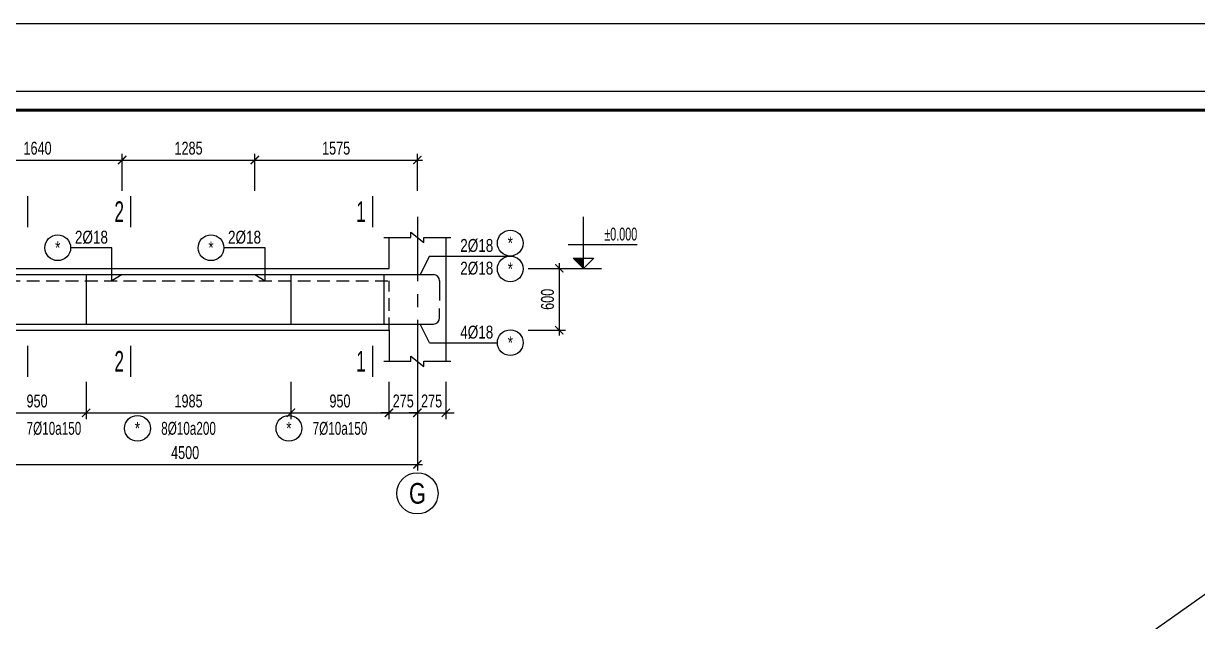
# Model space of a CAD drawing. Header units: millimetres. Extents: x -25284 to 100333, y 0 to 76881.
# Drawn here: x 31184 to 42559, y 71086 to 76881 of the extents above; entities that cross this region are included whole.
import ezdxf
from ezdxf.enums import TextEntityAlignment as Align

# ---------------------------------------------------------------- set-up
doc = ezdxf.new("R2010")
doc.units = ezdxf.units.MM
doc.header["$LTSCALE"] = 500
doc.header["$MEASUREMENT"] = 0
doc.linetypes.add('CENTER', pattern=[2, 1.25, -0.25, 0.25, -0.25])
doc.linetypes.add('HIDDEN', pattern=[0.375, 0.25, -0.125])
for name, color, linetype in [('CDC-KHUNGTEN', 7, 'Continuous'), ('CHI', 1, 'Continuous'), ('DIM', 1, 'Continuous'), ('KCS_AXIS', 5, 'CENTER'), ('KCS_BORDER', 3, 'Continuous'), ('KCS_CHI', 1, 'Continuous'), ('KCS_DIM', 1, 'Continuous'), ('KCS_HATCH', 201, 'Continuous'), ('KCS_HIDDEN', 8, 'HIDDEN'), ('KCS_STEEL', 4, 'Continuous'), ('KCS_TEXT', 2, 'Continuous'), ('KCS_TEXT_TK', 2, 'Continuous'), ('KCS_TEXT_TMC', 4, 'Continuous')]:
    doc.layers.add(name, color=color, linetype=linetype)
doc.layers.add('KCS_Plotter', color=11, linetype='Continuous', plot=False)
doc.styles.add('KCS_BIGTEXT', font='arial.ttf', dxfattribs={"width": 0.75})
doc.styles.add('KCS_SMTEXT', font='arial.ttf', dxfattribs={"width": 0.7})
doc.dimstyles.new('KCS_DIM50', dxfattribs={"dimscale": 50, "dimtxt": 2.5, "dimasz": 1.6, "dimexe": 1.2, "dimexo": 0, "dimgap": 1, "dimtad": 1, "dimdec": 0, "dimzin": 0, "dimdsep": 46, "dimtxsty": 'KCS_SMTEXT', "dimblk": 'ARCHTICK', "dimcen": 0, "dimdle": 1, "dimclrd": 256, "dimclre": 256, "dimclrt": 2, "dimadec": 0, "dimazin": 0, "dimtfac": 1, "dimtdec": 0, "dimtix": 1, "dimtmove": 2, "dimatfit": 3, "dimfxl": 1, "dimtolj": 1, "dimtzin": 0, "dimarcsym": 0})

# ---------------------------------------------------------------- blocks, each defined once
blk = doc.blocks.new('_ArchTick')
at = {"color": 0, "linetype": 'ByBlock', "const_width": 0.15}
blk.add_lwpolyline([(-0.5, -0.5), (0.5, 0.5)], dxfattribs=at)
blk = doc.blocks.new('*D8')
at = {"layer": 'Defpoints', "color": 0, "transparency": 16777216}
for p in [(30500, 73408), (35000, 73408), (35000, 72608)]:
    blk.add_point(p, dxfattribs=at)
at = {"layer": 'KCS_DIM', "lineweight": -2, "transparency": 16777216}
for p, q in [((30500, 73408), (30500, 72548)), ((35000, 73408), (35000, 72548)), ((30450, 72608), (35050, 72608))]:
    blk.add_line(p, q, dxfattribs=at)
at = {"layer": 'KCS_DIM', "lineweight": -2, "transparency": 16777216, "xscale": 80, "yscale": 80, "zscale": 80, "rotation": 180}
blk.add_blockref('_ArchTick', (30500, 72608), dxfattribs=at)
at = {"layer": 'KCS_DIM', "lineweight": -2, "transparency": 16777216, "xscale": 80, "yscale": 80, "zscale": 80}
blk.add_blockref('_ArchTick', (35000, 72608), dxfattribs=at)
at = {"layer": 'KCS_DIM', "color": 2, "transparency": 16777216, "insert": (32750, 72722), "char_height": 125, "attachment_point": 5, "style": 'KCS_SMTEXT'}
blk.add_mtext('\\A1;4500', dxfattribs=at)
blk = doc.blocks.new('*D21')
at = {"layer": 'Defpoints', "color": 0, "transparency": 16777216}
for p in [(34725, 73408), (35000, 73408), (35000, 73108)]:
    blk.add_point(p, dxfattribs=at)
at = {"layer": 'KCS_DIM', "lineweight": -2, "transparency": 16777216}
for p, q in [((34725, 73408), (34725, 73048)), ((35000, 73408), (35000, 73048)), ((34725, 73108), (34645, 73108)), ((34725, 73108), (35000, 73108)), ((35000, 73108), (35080, 73108))]:
    blk.add_line(p, q, dxfattribs=at)
at = {"layer": 'KCS_DIM', "lineweight": -2, "transparency": 16777216, "xscale": 80, "yscale": 80, "zscale": 80}
blk.add_blockref('_ArchTick', (34725, 73108), dxfattribs=at)
at = {"layer": 'KCS_DIM', "lineweight": -2, "transparency": 16777216, "xscale": 80, "yscale": 80, "zscale": 80, "rotation": 180}
blk.add_blockref('_ArchTick', (35000, 73108), dxfattribs=at)
at = {"layer": 'KCS_DIM', "color": 2, "transparency": 16777216, "insert": (34863, 73222), "char_height": 125, "attachment_point": 5, "style": 'KCS_SMTEXT'}
blk.add_mtext('\\A1;275', dxfattribs=at)
blk = doc.blocks.new('*D22')
at = {"layer": 'Defpoints', "color": 0, "transparency": 16777216}
for p in [(35000, 73408), (35275, 73408), (35275, 73108)]:
    blk.add_point(p, dxfattribs=at)
at = {"layer": 'KCS_DIM', "lineweight": -2, "transparency": 16777216}
for p, q in [((35000, 73408), (35000, 73048)), ((35275, 73408), (35275, 73048)), ((35000, 73108), (34920, 73108)), ((35000, 73108), (35275, 73108)), ((35275, 73108), (35355, 73108))]:
    blk.add_line(p, q, dxfattribs=at)
at = {"layer": 'KCS_DIM', "lineweight": -2, "transparency": 16777216, "xscale": 80, "yscale": 80, "zscale": 80}
blk.add_blockref('_ArchTick', (35000, 73108), dxfattribs=at)
at = {"layer": 'KCS_DIM', "lineweight": -2, "transparency": 16777216, "xscale": 80, "yscale": 80, "zscale": 80, "rotation": 180}
blk.add_blockref('_ArchTick', (35275, 73108), dxfattribs=at)
at = {"layer": 'KCS_DIM', "color": 2, "transparency": 16777216, "insert": (35138, 73222), "char_height": 125, "attachment_point": 5, "style": 'KCS_SMTEXT'}
blk.add_mtext('\\A1;275', dxfattribs=at)
blk = doc.blocks.new('*D43')
at = {"layer": 'Defpoints', "color": 0, "transparency": 16777216}
for p in [(32140, 75558), (30500, 75258), (32140, 75258)]:
    blk.add_point(p, dxfattribs=at)
at = {"layer": 'KCS_DIM', "lineweight": -2, "transparency": 16777216}
for p, q in [((30450, 75558), (32190, 75558)), ((30500, 75258), (30500, 75618)), ((32140, 75258), (32140, 75618))]:
    blk.add_line(p, q, dxfattribs=at)
at = {"layer": 'KCS_DIM', "lineweight": -2, "transparency": 16777216, "xscale": 80, "yscale": 80, "zscale": 80, "rotation": 180}
blk.add_blockref('_ArchTick', (30500, 75558), dxfattribs=at)
at = {"layer": 'KCS_DIM', "lineweight": -2, "transparency": 16777216, "xscale": 80, "yscale": 80, "zscale": 80}
blk.add_blockref('_ArchTick', (32140, 75558), dxfattribs=at)
at = {"layer": 'KCS_DIM', "color": 2, "transparency": 16777216, "insert": (31320, 75672), "char_height": 125, "attachment_point": 5, "style": 'KCS_SMTEXT'}
blk.add_mtext('\\A1;1640', dxfattribs=at)
blk = doc.blocks.new('*D44')
at = {"layer": 'Defpoints', "color": 0, "transparency": 16777216}
for p in [(33425, 75558), (32140, 75258), (33425, 75258)]:
    blk.add_point(p, dxfattribs=at)
at = {"layer": 'KCS_DIM', "lineweight": -2, "transparency": 16777216}
for p, q in [((32090, 75558), (33475, 75558)), ((32140, 75258), (32140, 75618)), ((33425, 75258), (33425, 75618))]:
    blk.add_line(p, q, dxfattribs=at)
at = {"layer": 'KCS_DIM', "lineweight": -2, "transparency": 16777216, "xscale": 80, "yscale": 80, "zscale": 80, "rotation": 180}
blk.add_blockref('_ArchTick', (32140, 75558), dxfattribs=at)
at = {"layer": 'KCS_DIM', "lineweight": -2, "transparency": 16777216, "xscale": 80, "yscale": 80, "zscale": 80}
blk.add_blockref('_ArchTick', (33425, 75558), dxfattribs=at)
at = {"layer": 'KCS_DIM', "color": 2, "transparency": 16777216, "insert": (32783, 75672), "char_height": 125, "attachment_point": 5, "style": 'KCS_SMTEXT'}
blk.add_mtext('\\A1;1285', dxfattribs=at)
blk = doc.blocks.new('*D45')
at = {"layer": 'Defpoints', "color": 0, "transparency": 16777216}
for p in [(35000, 75558), (33425, 75258), (35000, 75258)]:
    blk.add_point(p, dxfattribs=at)
at = {"layer": 'KCS_DIM', "lineweight": -2, "transparency": 16777216}
for p, q in [((33375, 75558), (35050, 75558)), ((33425, 75258), (33425, 75618)), ((35000, 75258), (35000, 75618))]:
    blk.add_line(p, q, dxfattribs=at)
at = {"layer": 'KCS_DIM', "lineweight": -2, "transparency": 16777216, "xscale": 80, "yscale": 80, "zscale": 80, "rotation": 180}
blk.add_blockref('_ArchTick', (33425, 75558), dxfattribs=at)
at = {"layer": 'KCS_DIM', "lineweight": -2, "transparency": 16777216, "xscale": 80, "yscale": 80, "zscale": 80}
blk.add_blockref('_ArchTick', (35000, 75558), dxfattribs=at)
at = {"layer": 'KCS_DIM', "color": 2, "transparency": 16777216, "insert": (34213, 75672), "char_height": 125, "attachment_point": 5, "style": 'KCS_SMTEXT'}
blk.add_mtext('\\A1;1575', dxfattribs=at)
blk = doc.blocks.new('*D61')
at = {"layer": 'Defpoints', "color": 0, "transparency": 16777216}
for p in [(30840, 73408), (31790, 73408), (31790, 73108)]:
    blk.add_point(p, dxfattribs=at)
at = {"layer": 'KCS_DIM', "lineweight": -2, "transparency": 16777216}
for p, q in [((30840, 73408), (30840, 73048)), ((31790, 73408), (31790, 73048)), ((30790, 73108), (31840, 73108))]:
    blk.add_line(p, q, dxfattribs=at)
at = {"layer": 'KCS_DIM', "lineweight": -2, "transparency": 16777216, "xscale": 80, "yscale": 80, "zscale": 80, "rotation": 180}
blk.add_blockref('_ArchTick', (30840, 73108), dxfattribs=at)
at = {"layer": 'KCS_DIM', "lineweight": -2, "transparency": 16777216, "xscale": 80, "yscale": 80, "zscale": 80}
blk.add_blockref('_ArchTick', (31790, 73108), dxfattribs=at)
at = {"layer": 'KCS_DIM', "color": 2, "transparency": 16777216, "insert": (31315, 73222), "char_height": 125, "attachment_point": 5, "style": 'KCS_SMTEXT'}
blk.add_mtext('\\A1;950', dxfattribs=at)
blk = doc.blocks.new('*D62')
at = {"layer": 'Defpoints', "color": 0, "transparency": 16777216}
for p in [(31790, 73408), (33775, 73408), (33775, 73108)]:
    blk.add_point(p, dxfattribs=at)
at = {"layer": 'KCS_DIM', "lineweight": -2, "transparency": 16777216}
for p, q in [((31790, 73408), (31790, 73048)), ((33775, 73408), (33775, 73048)), ((31740, 73108), (33825, 73108))]:
    blk.add_line(p, q, dxfattribs=at)
at = {"layer": 'KCS_DIM', "lineweight": -2, "transparency": 16777216, "xscale": 80, "yscale": 80, "zscale": 80, "rotation": 180}
blk.add_blockref('_ArchTick', (31790, 73108), dxfattribs=at)
at = {"layer": 'KCS_DIM', "lineweight": -2, "transparency": 16777216, "xscale": 80, "yscale": 80, "zscale": 80}
blk.add_blockref('_ArchTick', (33775, 73108), dxfattribs=at)
at = {"layer": 'KCS_DIM', "color": 2, "transparency": 16777216, "insert": (32783, 73222), "char_height": 125, "attachment_point": 5, "style": 'KCS_SMTEXT'}
blk.add_mtext('\\A1;1985', dxfattribs=at)
blk = doc.blocks.new('*D63')
at = {"layer": 'Defpoints', "color": 0, "transparency": 16777216}
for p in [(33775, 73408), (34725, 73408), (34725, 73108)]:
    blk.add_point(p, dxfattribs=at)
at = {"layer": 'KCS_DIM', "lineweight": -2, "transparency": 16777216}
for p, q in [((33775, 73408), (33775, 73048)), ((34725, 73408), (34725, 73048)), ((33725, 73108), (34775, 73108))]:
    blk.add_line(p, q, dxfattribs=at)
at = {"layer": 'KCS_DIM', "lineweight": -2, "transparency": 16777216, "xscale": 80, "yscale": 80, "zscale": 80, "rotation": 180}
blk.add_blockref('_ArchTick', (33775, 73108), dxfattribs=at)
at = {"layer": 'KCS_DIM', "lineweight": -2, "transparency": 16777216, "xscale": 80, "yscale": 80, "zscale": 80}
blk.add_blockref('_ArchTick', (34725, 73108), dxfattribs=at)
at = {"layer": 'KCS_DIM', "color": 2, "transparency": 16777216, "insert": (34250, 73222), "char_height": 125, "attachment_point": 5, "style": 'KCS_SMTEXT'}
blk.add_mtext('\\A1;950', dxfattribs=at)
blk = doc.blocks.new('COS_CD')
at = {"layer": 'KCS_HATCH'}
blk.add_hatch(color=256, dxfattribs=at).paths.add_polyline_path([(37.5, 50), (87.5, 0), (87.5, 50)])
at = {"layer": 'CHI'}
for q in [(37.5, 50), (137.5, 50)]:
    blk.add_line((87.5, 0), q, dxfattribs=at)
at = {"layer": 'DIM'}
for p, q in [((0, 0), (175, 0)), ((37.5, 50), (137.5, 50)), ((87.5, 0), (87.5, 50))]:
    blk.add_line(p, q, dxfattribs=at)
blk = doc.blocks.new('*D64')
at = {"layer": 'Defpoints', "color": 0, "transparency": 16777216}
for p in [(36075, 74508), (36075, 73908), (36375, 73908)]:
    blk.add_point(p, dxfattribs=at)
at = {"layer": 'KCS_DIM', "lineweight": -2, "transparency": 16777216}
for p, q in [((36075, 74508), (36435, 74508)), ((36375, 74558), (36375, 73858)), ((36075, 73908), (36435, 73908))]:
    blk.add_line(p, q, dxfattribs=at)
at = {"layer": 'KCS_DIM', "lineweight": -2, "transparency": 16777216, "xscale": 80, "yscale": 80, "zscale": 80}
for p, rotation in [((36375, 74508), 90), ((36375, 73908), 270)]:
    blk.add_blockref('_ArchTick', p, dxfattribs=dict(at, rotation=rotation))
at = {"layer": 'KCS_DIM', "color": 2, "transparency": 16777216, "insert": (36261, 74208), "char_height": 125, "attachment_point": 5, "rotation": 90, "style": 'KCS_SMTEXT'}
blk.add_mtext('\\A1;600', dxfattribs=at)
blk = doc.blocks.new('Khung tên chuẩn')
at = {"layer": 'CDC-KHUNGTEN', "color": 8}
blk.add_lwpolyline([(75096, 1100), (83000, 1100), (83000, 58300), (3000, 58300), (3000, 1100), (75096, 1100)], dxfattribs=at)
at = {"layer": 'CDC-KHUNGTEN', "color": 255, "lineweight": 60}
blk.add_lwpolyline([(74900, 1400), (74900, 58000), (3300, 58000), (3300, 1400), (74900, 1400)], close=True, dxfattribs=at)
at = {"layer": 'Defpoints', "color": 1, "ltscale": 0.2}
blk.add_lwpolyline([(0, 0), (0, 59400), (84100, 59400), (84100, 0), (0, 0)], close=True, dxfattribs=at)

msp = doc.modelspace()

# ---------------------------------------------------------------- linework, layer by layer
at = {"layer": 'KCS_AXIS'}
msp.add_line((35000.3, 75007.7), (35000.3, 73407.7), dxfattribs=at)
at = {"layer": 'KCS_BORDER'}
for p, q in [((34725.3, 74507.7), (34725.3, 74807.7)), ((35275.3, 74807.7), (35275.3, 73607.7)), ((30840.3, 74507.7), (34725.3, 74507.7)), ((30840.3, 73907.7), (34725.3, 73907.7)), ((34725.3, 73907.7), (34725.3, 73607.7))]:
    msp.add_line(p, q, dxfattribs=at)
at = {"layer": 'KCS_BORDER', "color": 1}
for points in [[(34675.3, 74807.7), (34937.8, 74807.7), (34937.8, 74857.7), (35062.8, 74757.7), (35062.8, 74807.7), (35325.3, 74807.7)], [(34675.3, 73607.7), (34937.8, 73607.7), (34937.8, 73657.7), (35062.8, 73557.7), (35062.8, 73607.7), (35325.3, 73607.7)]]:
    msp.add_lwpolyline(points, dxfattribs=at)
at = {"layer": 'KCS_CHI'}
for p, q in [((36610.3, 74507.7), (36610.3, 75007.7)), ((36460.3, 74737.7), (37130.3, 74737.7)), ((32040.3, 74707.7), (31640.3, 74707.7)), ((32040.3, 74387.7), (32040.3, 74707.7)), ((33525.3, 74707.7), (33125.3, 74707.7)), ((33525.3, 74387.7), (33525.3, 74707.7)), ((35117.8, 74627.7), (35027.8, 74447.7)), ((35117.8, 74627.7), (35900.3, 74627.7)), ((35117.8, 73787.7), (35027.8, 73967.7)), ((35117.8, 73787.7), (35775.3, 73787.7))]:
    msp.add_line(p, q, dxfattribs=at)
msp.add_circle((35000.3, 72327.7), 200, dxfattribs=at)
at = {"layer": 'KCS_HIDDEN'}
for p in [(30840.3, 74387.7), (34725.3, 73907.7)]:
    msp.add_line(p, (34725.3, 74387.7), dxfattribs=at)
at = {"layer": 'KCS_Plotter'}
msp.add_line((0, 41241.1), (50460, 76881.1), dxfattribs=at)
at = {"layer": 'KCS_STEEL'}
for p, q in [((3490.3, 74447.7), (35155.3, 74447.7)), ((29090.3, 74447.7), (32140.3, 74447.7)), ((31790.3, 74447.7), (31790.3, 73967.7)), ((32140.3, 74447.7), (32040.3, 74387.7)), ((33425.3, 74447.7), (35155.3, 74447.7)), ((33425.3, 74447.7), (33525.3, 74387.7)), ((33775.3, 74447.7), (33775.3, 73967.7)), ((34675.3, 74447.7), (34675.3, 73967.7)), ((35215.3, 74387.7), (35215.3, 74197.7)), ((35215.3, 74027.7), (35215.3, 74117.7)), ((3490.3, 73967.7), (35155.3, 73967.7))]:
    msp.add_line(p, q, dxfattribs=at)
for centre, start, end in [((35155.3, 74387.7), 0, 90), ((35155.3, 74027.7), 270, 0)]:
    msp.add_arc(centre, 60, start, end, dxfattribs=at)
at = {"layer": 'KCS_TEXT_TK', "color": 1}
for centre in [(35900.3, 74752.7), (31515.3, 74707.7), (33000.3, 74707.7), (35900.3, 74502.7), (35900.3, 73787.7), (32287.8, 72957.7), (33755.3, 72957.7)]:
    msp.add_circle(centre, 125, dxfattribs=at)
at = {"layer": 'KCS_TEXT_TMC'}
for p, q in [((31226.9, 74907.7), (31226.9, 75207.7)), ((32224.4, 74907.7), (32224.4, 75207.7)), ((34566.9, 74907.7), (34566.9, 75207.7)), ((31226.9, 73457.7), (31226.9, 73757.7)), ((32224.4, 73457.7), (32224.4, 73757.7)), ((34566.9, 73457.7), (34566.9, 73757.7))]:
    msp.add_line(p, q, dxfattribs=at)

# ---------------------------------------------------------------- block references
at = {"xscale": 0.6000000003099577, "yscale": 0.6000000003099577, "zscale": 0.6000000003099577}
msp.add_blockref('Khung tên chuẩn', (0, 41241.1), dxfattribs=at)
at = {"layer": 'KCS_CHI', "xscale": 2, "yscale": 2, "zscale": 2}
msp.add_blockref('COS_CD', (36435.3, 74507.7), dxfattribs=at)

# ---------------------------------------------------------------- texts
at = {"layer": 'KCS_TEXT', "style": 'KCS_SMTEXT'}
for s, width, p in [('2%%c18', 0.75, (31842.2, 74747.7)), ('2%%c18', 0.75, (33325.3, 74747.7)), ('2%%c18', 0.75, (35575.3, 74667.7)), ('2%%c18', 0.75, (35575.3, 74447.7)), ('4%%c18', 0.75, (35575.3, 73827.7)), ('7%%C10a150', 0.65, (31478.6, 72895.2)), ('8%%C10a200', 0.65, (32782.8, 72895.2)), ('7%%C10a150', 0.65, (34250.3, 72895.2))]:
    msp.add_text(s, height=125, dxfattribs=dict(at, width=width)).set_placement(p, align=Align.CENTER)
at = {"layer": 'KCS_TEXT', "style": 'KCS_SMTEXT', "width": 0.6}
msp.add_text('%%p0.000', height=125, dxfattribs=at).set_placement((37130.3, 74777.7), align=Align.RIGHT)
at = {"layer": 'KCS_TEXT', "color": 4, "style": 'KCS_BIGTEXT', "width": 0.75}
msp.add_text('G', height=200, dxfattribs=at).set_placement((35000.3, 72327.7), align=Align.MIDDLE_CENTER)
at = {"layer": 'KCS_TEXT_TK', "style": 'KCS_SMTEXT', "width": 0.75}
for p in [(31515.6, 74707.7), (33000.3, 74707.7), (35900.3, 74752.7), (35900.3, 74502.7), (35900.3, 73787.7), (32287.8, 72957.7), (33755.3, 72957.7)]:
    msp.add_text('*', height=125, dxfattribs=at).set_placement(p, align=Align.MIDDLE_CENTER)
at = {"layer": 'KCS_TEXT_TMC', "style": 'KCS_BIGTEXT', "width": 0.6}
for s, p in [('2', (32157.8, 74957.7)), ('1', (34500.3, 74957.7)), ('2', (32157.8, 73507.7)), ('1', (34500.3, 73507.7))]:
    msp.add_text(s, height=200, dxfattribs=at).set_placement(p, align=Align.RIGHT)

# ---------------------------------------------------------------- dimensions: what is measured, and where the dimension line sits
at = {"layer": 'KCS_DIM'}
for base, p1, p2, picture, middle in [((32140.3, 75557.7), (30500.3, 75257.7), (32140.3, 75257.7), '*D43', (31320.3, 75671.5)), ((33425.3, 75557.7), (32140.3, 75257.7), (33425.3, 75257.7), '*D44', (32782.8, 75671.5)), ((35000.3, 75557.7), (33425.3, 75257.7), (35000.3, 75257.7), '*D45', (34212.8, 75671.5)), ((35000.3, 72607.7), (30500.3, 73407.7), (35000.3, 73407.7), '*D8', (32750.3, 72721.5)), ((31790.3, 73107.7), (30840.3, 73407.7), (31790.3, 73407.7), '*D61', (31315.3, 73221.5)), ((33775.3, 73107.7), (31790.3, 73407.7), (33775.3, 73407.7), '*D62', (32782.8, 73221.5)), ((34725.3, 73107.7), (33775.3, 73407.7), (34725.3, 73407.7), '*D63', (34250.3, 73221.5)), ((35000.3, 73107.7), (34725.3, 73407.7), (35000.3, 73407.7), '*D21', (34862.8, 73221.5)), ((35275.3, 73107.7), (35000.3, 73407.7), (35275.3, 73407.7), '*D22', (35137.8, 73221.5))]:
    dim = msp.add_linear_dim(base=base, p1=p1, p2=p2, dimstyle='KCS_DIM50', dxfattribs=at)
    dim.commit()
    dim.dimension.update_dxf_attribs({"geometry": picture, "text_midpoint": middle})
dim = msp.add_linear_dim(base=(36375.3, 73907.7), p1=(36075.3, 74507.7), p2=(36075.3, 73907.7), angle=90, dimstyle='KCS_DIM50', dxfattribs=at)
dim.commit()
dim.dimension.update_dxf_attribs({"geometry": '*D64', "text_midpoint": (36261.5, 74207.7)})

doc.saveas('drawing.dxf')
